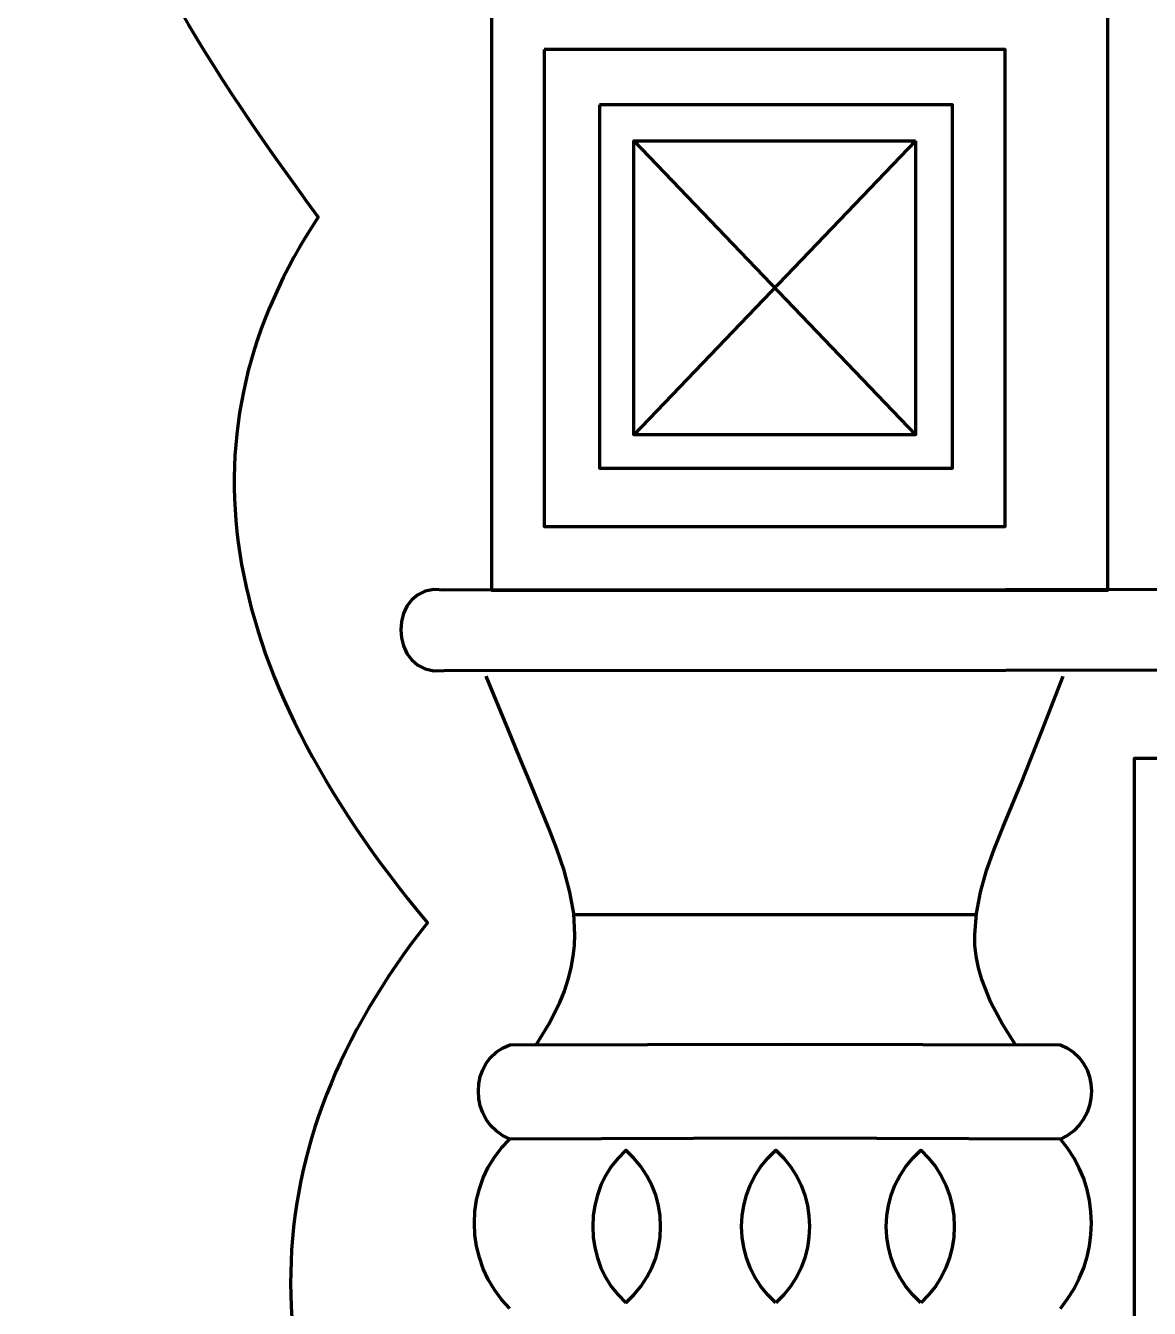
# Model space of a CAD drawing. Header units: millimetres. Extents: x -607 to 1451, y -798 to 283.
# Drawn here: x 638.44 to 658.83, y -669.47 to -646.19 of the extents above; entities that cross this region are included whole.
import ezdxf

# ---------------------------------------------------------------- set-up
doc = ezdxf.new("R2010")
doc.units = ezdxf.units.MM
doc.header["$MEASUREMENT"] = 0
doc.layers.add('layer 1', color=7, linetype='Continuous')

msp = doc.modelspace()

# ---------------------------------------------------------------- linework, layer by layer
at = {"layer": 'layer 1', "color": 242, "lineweight": 100}
msp.add_open_spline([(715.2305, -732.8995), (715.2305, -732.8995), (715.1322, -736.1376), (714.9361, -742.6139), (714.9361, -742.6139), (714.9361, -742.6139), (719.3937, -742.6139), (728.3089, -742.6139), (728.3089, -742.6139), (728.3089, -725.8279), (728.3088, -703.4965), (728.3088, -675.6196), (728.3088, -675.6196), (731.369, -670.9259), (731.2864, -666.5422), (728.0611, -662.4677), (728.0611, -662.4677), (731.9413, -657.7979), (732.6017, -653.5265), (730.0422, -649.6534), (730.0422, -649.6534), (734.7322, -643.3407), (735.3509, -639.8938), (731.8996, -639.3121), (731.8996, -639.3121), (731.8996, -639.3121), (727.1944, -639.2371), (717.7838, -639.0873), (717.7838, -639.0873), (713.5847, -634.5857), (707.9303, -632.2251), (700.8203, -632.0055), (700.8203, -632.0055), (698.6244, -628.9333), (693.5796, -627.087), (686.6541, -626.45), (686.6541, -626.45), (679.7289, -627.0868), (675.1678, -628.9417), (672.9717, -632.0141), (672.9717, -632.0141), (665.8618, -632.2335), (660.2073, -634.5941), (656.0081, -639.0958), (656.0081, -639.0958), (646.5979, -639.2455), (641.8924, -639.3206), (641.8924, -639.3206), (641.8924, -639.3206), (638.4413, -639.9023), (639.0603, -643.3495), (643.7497, -649.6619), (643.7497, -649.6619), (641.1905, -653.5348), (641.8508, -657.8065), (645.7309, -662.4763), (645.7309, -662.4763), (642.5055, -666.5505), (642.4231, -670.9345), (645.4832, -675.628), (645.4832, -675.628), (645.4832, -703.5049), (645.4832, -725.8364), (645.4832, -742.6224), (645.4832, -742.6224), (654.3986, -742.6222), (658.856, -742.6224), (658.856, -742.6224), (658.856, -742.6224), (658.66, -736.146), (658.5616, -732.908), (658.5616, -732.908), (658.5616, -732.908), (658.5616, -732.908), (658.5616, -659.4848), (658.5616, -659.4848), (658.5616, -659.4848), (658.5616, -659.4848), (715.2212, -659.4848), (715.2212, -659.4848), (715.2212, -659.4848), (715.2212, -659.4848), (715.2212, -732.908), (715.2212, -732.908)], degree=3, knots=[0, 0, 0, 0, 0.0454545, 0.0454545, 0.0454545, 0.0454545, 0.0909091, 0.0909091, 0.0909091, 0.0909091, 0.1363636, 0.1363636, 0.1363636, 0.1363636, 0.1818182, 0.1818182, 0.1818182, 0.1818182, 0.2272727, 0.2272727, 0.2272727, 0.2272727, 0.2727273, 0.2727273, 0.2727273, 0.2727273, 0.3181818, 0.3181818, 0.3181818, 0.3181818, 0.3636364, 0.3636364, 0.3636364, 0.3636364, 0.4090909, 0.4090909, 0.4090909, 0.4090909, 0.4545455, 0.4545455, 0.4545455, 0.4545455, 0.5, 0.5, 0.5, 0.5, 0.5454545, 0.5454545, 0.5454545, 0.5454545, 0.5909091, 0.5909091, 0.5909091, 0.5909091, 0.6363636, 0.6363636, 0.6363636, 0.6363636, 0.6818182, 0.6818182, 0.6818182, 0.6818182, 0.7272727, 0.7272727, 0.7272727, 0.7272727, 0.7727273, 0.7727273, 0.7727273, 0.7727273, 0.8181818, 0.8181818, 0.8181818, 0.8181818, 0.8636364, 0.8636364, 0.8636364, 0.8636364, 0.9090909, 0.9090909, 0.9090909, 0.9090909, 1, 1, 1, 1], dxfattribs=at)
at = {"layer": 'layer 1', "lineweight": 100}
for points, knots in [([(646.8918, -645.5605), (646.8918, -645.5605), (646.8914, -656.4349), (646.8914, -656.4349), (646.8914, -656.4349), (646.8914, -656.4349), (658.0741, -656.4349), (658.0741, -656.4349), (658.0741, -656.4349), (658.0741, -656.4349), (658.0741, -645.5607), (658.0741, -645.5607), (658.0741, -645.5607), (658.0741, -645.5607), (646.8914, -645.5607), (646.8914, -645.5607)], [0, 0, 0, 0, 0.2, 0.2, 0.2, 0.2, 0.4, 0.4, 0.4, 0.4, 0.6, 0.6, 0.6, 0.6, 1, 1, 1, 1]), ([(647.8476, -646.6177), (647.8476, -646.6177), (647.8472, -655.2771), (647.8472, -655.2771), (647.8472, -655.2771), (647.8472, -655.2771), (652.0527, -655.2771), (652.0527, -655.2771), (652.0527, -655.2771), (652.0527, -655.2771), (656.2102, -655.2771), (656.2102, -655.2771), (656.2102, -655.2771), (656.2102, -655.2771), (656.2102, -646.618), (656.2102, -646.618), (656.2102, -646.618), (656.2102, -646.618), (652.0527, -646.618), (652.0527, -646.618), (652.0527, -646.618), (652.0527, -646.618), (647.8472, -646.618), (647.8472, -646.618)], [0, 0, 0, 0, 0.1428571, 0.1428571, 0.1428571, 0.1428571, 0.2857143, 0.2857143, 0.2857143, 0.2857143, 0.4285714, 0.4285714, 0.4285714, 0.4285714, 0.5714286, 0.5714286, 0.5714286, 0.5714286, 0.7142857, 0.7142857, 0.7142857, 0.7142857, 1, 1, 1, 1]), ([(648.8508, -647.6246), (648.8508, -647.6246), (648.8508, -654.2199), (648.8508, -654.2199), (648.8508, -654.2199), (648.8508, -654.2199), (652.0527, -654.2199), (652.0527, -654.2199), (652.0527, -654.2199), (652.0527, -654.2199), (655.2545, -654.2199), (655.2545, -654.2199), (655.2545, -654.2199), (655.2545, -654.2199), (655.2545, -647.6247), (655.2545, -647.6247), (655.2545, -647.6247), (655.2545, -647.6247), (652.0527, -647.6247), (652.0527, -647.6247), (652.0527, -647.6247), (652.0527, -647.6247), (648.8508, -647.6247), (648.8508, -647.6247)], [0, 0, 0, 0, 0.1428571, 0.1428571, 0.1428571, 0.1428571, 0.2857143, 0.2857143, 0.2857143, 0.2857143, 0.4285714, 0.4285714, 0.4285714, 0.4285714, 0.5714286, 0.5714286, 0.5714286, 0.5714286, 0.7142857, 0.7142857, 0.7142857, 0.7142857, 1, 1, 1, 1]), ([(654.5855, -648.2792), (654.5855, -648.2792), (654.5855, -653.6157), (654.5855, -653.6157), (654.5855, -653.6157), (654.5855, -653.6157), (652.0527, -653.6157), (652.0527, -653.6157), (652.0527, -653.6157), (652.0527, -653.6157), (649.4722, -653.6157), (649.4722, -653.6157), (649.4722, -653.6157), (649.4722, -653.6157), (649.4722, -648.2793), (649.4722, -648.2793), (649.4722, -648.2793), (649.4722, -648.2793), (652.0527, -648.2793), (652.0527, -648.2793), (652.0527, -648.2793), (652.0527, -648.2793), (654.5855, -648.2793), (654.5855, -648.2793)], [0, 0, 0, 0, 0.1428571, 0.1428571, 0.1428571, 0.1428571, 0.2857143, 0.2857143, 0.2857143, 0.2857143, 0.4285714, 0.4285714, 0.4285714, 0.4285714, 0.5714286, 0.5714286, 0.5714286, 0.5714286, 0.7142857, 0.7142857, 0.7142857, 0.7142857, 1, 1, 1, 1]), ([(727.511, -656.4349), (727.511, -656.4349), (727.6973, -656.4252), (727.6973, -656.4252), (727.6973, -656.4252), (727.6973, -656.4252), (727.8589, -656.4553), (727.8589, -656.4553), (727.8589, -656.4553), (727.8589, -656.4553), (727.9954, -656.5192), (727.9954, -656.5192), (727.9954, -656.5192), (727.9954, -656.5192), (728.1072, -656.6117), (728.1072, -656.6117), (728.1072, -656.6117), (728.1072, -656.6117), (728.1942, -656.7267), (728.1942, -656.7267), (728.1942, -656.7267), (728.1942, -656.7267), (728.2563, -656.8592), (728.2563, -656.8592), (728.2563, -656.8592), (728.2563, -656.8592), (728.2936, -657.0032), (728.2936, -657.0032), (728.2936, -657.0032), (728.2936, -657.0032), (728.3059, -657.1532), (728.3059, -657.1532), (728.3059, -657.1532), (728.3059, -657.1532), (728.2936, -657.3036), (728.2936, -657.3036), (728.2936, -657.3036), (728.2936, -657.3036), (728.2563, -657.4486), (728.2563, -657.4486), (728.2563, -657.4486), (728.2563, -657.4486), (728.1942, -657.583), (728.1942, -657.583), (728.1942, -657.583), (728.1942, -657.583), (728.1072, -657.7006), (728.1072, -657.7006), (728.1072, -657.7006), (728.1072, -657.7006), (727.9954, -657.7965), (727.9954, -657.7965), (727.9954, -657.7965), (727.9954, -657.7965), (727.8589, -657.8643), (727.8589, -657.8643), (727.8589, -657.8643), (727.8589, -657.8643), (727.6973, -657.8991), (727.6973, -657.8991), (727.6973, -657.8991), (727.6973, -657.8991), (727.511, -657.895), (727.511, -657.895), (727.511, -657.895), (727.511, -657.895), (707.1477, -657.8849), (707.1477, -657.8849), (707.1477, -657.8849), (707.1477, -657.8849), (686.7951, -657.895), (686.7951, -657.895), (686.7951, -657.895), (686.7951, -657.895), (666.4139, -657.8849), (666.4139, -657.8849), (666.4139, -657.8849), (666.4139, -657.8849), (646.0313, -657.895), (646.0313, -657.895), (646.0313, -657.895), (646.0313, -657.895), (645.8481, -657.8991), (645.8481, -657.8991), (645.8481, -657.8991), (645.8481, -657.8991), (645.6894, -657.8643), (645.6894, -657.8643), (645.6894, -657.8643), (645.6894, -657.8643), (645.555, -657.7965), (645.555, -657.7965), (645.555, -657.7965), (645.555, -657.7965), (645.4451, -657.7006), (645.4451, -657.7006), (645.4451, -657.7006), (645.4451, -657.7006), (645.3595, -657.583), (645.3595, -657.583), (645.3595, -657.583), (645.3595, -657.583), (645.2986, -657.4486), (645.2986, -657.4486), (645.2986, -657.4486), (645.2986, -657.4486), (645.2619, -657.3036), (645.2619, -657.3036), (645.2619, -657.3036), (645.2619, -657.3036), (645.2496, -657.1532), (645.2496, -657.1532), (645.2496, -657.1532), (645.2496, -657.1532), (645.2619, -657.0032), (645.2619, -657.0032), (645.2619, -657.0032), (645.2619, -657.0032), (645.2986, -656.8592), (645.2986, -656.8592), (645.2986, -656.8592), (645.2986, -656.8592), (645.3595, -656.7267), (645.3595, -656.7267), (645.3595, -656.7267), (645.3595, -656.7267), (645.4451, -656.6117), (645.4451, -656.6117), (645.4451, -656.6117), (645.4451, -656.6117), (645.555, -656.5192), (645.555, -656.5192), (645.555, -656.5192), (645.555, -656.5192), (645.6894, -656.4553), (645.6894, -656.4553), (645.6894, -656.4553), (645.6894, -656.4553), (645.8481, -656.4252), (645.8481, -656.4252), (645.8481, -656.4252), (645.8481, -656.4252), (646.0313, -656.4349), (646.0313, -656.4349), (646.0313, -656.4349), (646.0313, -656.4349), (666.4139, -656.4216), (666.4139, -656.4216), (666.4139, -656.4216), (666.4139, -656.4216), (686.7951, -656.4349), (686.7951, -656.4349), (686.7951, -656.4349), (686.7951, -656.4349), (707.1477, -656.4216), (707.1477, -656.4216), (707.1477, -656.4216), (707.1477, -656.4216), (727.511, -656.4349), (727.511, -656.4349)], [0, 0, 0, 0, 0.0243902, 0.0243902, 0.0243902, 0.0243902, 0.0487805, 0.0487805, 0.0487805, 0.0487805, 0.0731707, 0.0731707, 0.0731707, 0.0731707, 0.097561, 0.097561, 0.097561, 0.097561, 0.1219512, 0.1219512, 0.1219512, 0.1219512, 0.1463415, 0.1463415, 0.1463415, 0.1463415, 0.1707317, 0.1707317, 0.1707317, 0.1707317, 0.195122, 0.195122, 0.195122, 0.195122, 0.2195122, 0.2195122, 0.2195122, 0.2195122, 0.2439024, 0.2439024, 0.2439024, 0.2439024, 0.2682927, 0.2682927, 0.2682927, 0.2682927, 0.2926829, 0.2926829, 0.2926829, 0.2926829, 0.3170732, 0.3170732, 0.3170732, 0.3170732, 0.3414634, 0.3414634, 0.3414634, 0.3414634, 0.3658537, 0.3658537, 0.3658537, 0.3658537, 0.3902439, 0.3902439, 0.3902439, 0.3902439, 0.4146341, 0.4146341, 0.4146341, 0.4146341, 0.4390244, 0.4390244, 0.4390244, 0.4390244, 0.4634146, 0.4634146, 0.4634146, 0.4634146, 0.4878049, 0.4878049, 0.4878049, 0.4878049, 0.5121951, 0.5121951, 0.5121951, 0.5121951, 0.5365854, 0.5365854, 0.5365854, 0.5365854, 0.5609756, 0.5609756, 0.5609756, 0.5609756, 0.5853659, 0.5853659, 0.5853659, 0.5853659, 0.6097561, 0.6097561, 0.6097561, 0.6097561, 0.6341463, 0.6341463, 0.6341463, 0.6341463, 0.6585366, 0.6585366, 0.6585366, 0.6585366, 0.6829268, 0.6829268, 0.6829268, 0.6829268, 0.7073171, 0.7073171, 0.7073171, 0.7073171, 0.7317073, 0.7317073, 0.7317073, 0.7317073, 0.7560976, 0.7560976, 0.7560976, 0.7560976, 0.7804878, 0.7804878, 0.7804878, 0.7804878, 0.804878, 0.804878, 0.804878, 0.804878, 0.8292683, 0.8292683, 0.8292683, 0.8292683, 0.8536585, 0.8536585, 0.8536585, 0.8536585, 0.8780488, 0.8780488, 0.8780488, 0.8780488, 0.902439, 0.902439, 0.902439, 0.902439, 0.9268293, 0.9268293, 0.9268293, 0.9268293, 0.9512195, 0.9512195, 0.9512195, 0.9512195, 1, 1, 1, 1]), ([(647.7043, -664.6912), (647.7043, -664.6912), (647.9321, -664.316), (647.9321, -664.316), (647.9321, -664.316), (647.9321, -664.316), (648.1316, -663.9195), (648.1316, -663.9195), (648.1316, -663.9195), (648.1316, -663.9195), (648.2151, -663.7145), (648.2151, -663.7145), (648.2151, -663.7145), (648.2151, -663.7145), (648.2845, -663.5061), (648.2845, -663.5061), (648.2845, -663.5061), (648.2845, -663.5061), (648.3379, -663.2945), (648.3379, -663.2945), (648.3379, -663.2945), (648.3379, -663.2945), (648.373, -663.0805), (648.373, -663.0805), (648.373, -663.0805), (648.373, -663.0805), (648.3979, -662.8886), (648.3979, -662.8886), (648.3979, -662.8886), (648.3979, -662.8886), (648.4076, -662.696), (648.4076, -662.696), (648.4076, -662.696), (648.4076, -662.696), (648.3854, -662.3085), (648.3854, -662.3085), (648.3854, -662.3085), (648.3854, -662.3085), (648.3166, -661.9191), (648.3166, -661.9191), (648.3166, -661.9191), (648.3166, -661.9191), (648.2104, -661.5278), (648.2104, -661.5278), (648.2104, -661.5278), (648.2104, -661.5278), (648.0767, -661.1358), (648.0767, -661.1358), (648.0767, -661.1358), (648.0767, -661.1358), (647.9255, -660.7431), (647.9255, -660.7431), (647.9255, -660.7431), (647.9255, -660.7431), (647.6084, -659.9592), (647.6084, -659.9592), (647.6084, -659.9592), (647.6084, -659.9592), (647.3982, -659.4673), (647.3982, -659.4673), (647.3982, -659.4673), (647.3982, -659.4673), (647.1999, -658.9748), (647.1999, -658.9748), (647.1999, -658.9748), (647.1999, -658.9748), (646.7959, -657.9956), (646.7959, -657.9956)], [0, 0, 0, 0, 0.0555556, 0.0555556, 0.0555556, 0.0555556, 0.1111111, 0.1111111, 0.1111111, 0.1111111, 0.1666667, 0.1666667, 0.1666667, 0.1666667, 0.2222222, 0.2222222, 0.2222222, 0.2222222, 0.2777778, 0.2777778, 0.2777778, 0.2777778, 0.3333333, 0.3333333, 0.3333333, 0.3333333, 0.3888889, 0.3888889, 0.3888889, 0.3888889, 0.4444444, 0.4444444, 0.4444444, 0.4444444, 0.5, 0.5, 0.5, 0.5, 0.5555556, 0.5555556, 0.5555556, 0.5555556, 0.6111111, 0.6111111, 0.6111111, 0.6111111, 0.6666667, 0.6666667, 0.6666667, 0.6666667, 0.7222222, 0.7222222, 0.7222222, 0.7222222, 0.7777778, 0.7777778, 0.7777778, 0.7777778, 0.8333333, 0.8333333, 0.8333333, 0.8333333, 0.8888889, 0.8888889, 0.8888889, 0.8888889, 1, 1, 1, 1]), ([(656.4018, -664.6912), (656.4018, -664.6912), (656.1621, -664.316), (656.1621, -664.316), (656.1621, -664.316), (656.1621, -664.316), (655.9539, -663.9195), (655.9539, -663.9195), (655.9539, -663.9195), (655.9539, -663.9195), (655.7902, -663.5061), (655.7902, -663.5061), (655.7902, -663.5061), (655.7902, -663.5061), (655.7293, -663.2945), (655.7293, -663.2945), (655.7293, -663.2945), (655.7293, -663.2945), (655.6846, -663.0805), (655.6846, -663.0805), (655.6846, -663.0805), (655.6846, -663.0805), (655.6648, -662.8886), (655.6648, -662.8886), (655.6648, -662.8886), (655.6648, -662.8886), (655.6598, -662.696), (655.6598, -662.696), (655.6598, -662.696), (655.6598, -662.696), (655.6893, -662.3085), (655.6893, -662.3085), (655.6893, -662.3085), (655.6893, -662.3085), (655.7641, -661.9191), (655.7641, -661.9191), (655.7641, -661.9191), (655.7641, -661.9191), (655.8751, -661.5278), (655.8751, -661.5278), (655.8751, -661.5278), (655.8751, -661.5278), (656.0129, -661.1358), (656.0129, -661.1358), (656.0129, -661.1358), (656.0129, -661.1358), (656.1688, -660.7431), (656.1688, -660.7431), (656.1688, -660.7431), (656.1688, -660.7431), (656.497, -659.9592), (656.497, -659.9592), (656.497, -659.9592), (656.497, -659.9592), (656.8855, -658.9748), (656.8855, -658.9748), (656.8855, -658.9748), (656.8855, -658.9748), (657.2617, -657.9956), (657.2617, -657.9956)], [0, 0, 0, 0, 0.0625, 0.0625, 0.0625, 0.0625, 0.125, 0.125, 0.125, 0.125, 0.1875, 0.1875, 0.1875, 0.1875, 0.25, 0.25, 0.25, 0.25, 0.3125, 0.3125, 0.3125, 0.3125, 0.375, 0.375, 0.375, 0.375, 0.4375, 0.4375, 0.4375, 0.4375, 0.5, 0.5, 0.5, 0.5, 0.5625, 0.5625, 0.5625, 0.5625, 0.625, 0.625, 0.625, 0.625, 0.6875, 0.6875, 0.6875, 0.6875, 0.75, 0.75, 0.75, 0.75, 0.8125, 0.8125, 0.8125, 0.8125, 0.875, 0.875, 0.875, 0.875, 1, 1, 1, 1]), ([(648.3734, -662.325), (648.3734, -662.325), (652.0527, -662.3252), (652.0527, -662.3252), (652.0527, -662.3252), (652.0527, -662.3252), (655.6846, -662.3252), (655.6846, -662.3252)], [0, 0, 0, 0, 0.3333333, 0.3333333, 0.3333333, 0.3333333, 1, 1, 1, 1]), ([(657.2142, -666.4031), (657.2142, -666.4031), (652.2227, -666.385), (652.2227, -666.385), (652.2227, -666.385), (652.2227, -666.385), (647.2261, -666.4031), (647.2261, -666.4031), (647.2261, -666.4031), (647.2261, -666.4031), (647.0919, -666.337), (647.0919, -666.337), (647.0919, -666.337), (647.0919, -666.337), (646.9757, -666.2535), (646.9757, -666.2535), (646.9757, -666.2535), (646.9757, -666.2535), (646.8775, -666.1552), (646.8775, -666.1552), (646.8775, -666.1552), (646.8775, -666.1552), (646.797, -666.0445), (646.797, -666.0445), (646.797, -666.0445), (646.797, -666.0445), (646.7346, -665.9244), (646.7346, -665.9244), (646.7346, -665.9244), (646.7346, -665.9244), (646.6899, -665.7966), (646.6899, -665.7966), (646.6899, -665.7966), (646.6899, -665.7966), (646.663, -665.6647), (646.663, -665.6647), (646.663, -665.6647), (646.663, -665.6647), (646.6541, -665.5305), (646.6541, -665.5305), (646.6541, -665.5305), (646.6541, -665.5305), (646.663, -665.3969), (646.663, -665.3969), (646.663, -665.3969), (646.663, -665.3969), (646.6899, -665.2662), (646.6899, -665.2662), (646.6899, -665.2662), (646.6899, -665.2662), (646.7346, -665.1416), (646.7346, -665.1416), (646.7346, -665.1416), (646.7346, -665.1416), (646.797, -665.0248), (646.797, -665.0248), (646.797, -665.0248), (646.797, -665.0248), (646.8775, -664.9189), (646.8775, -664.9189), (646.8775, -664.9189), (646.8775, -664.9189), (646.9757, -664.8262), (646.9757, -664.8262), (646.9757, -664.8262), (646.9757, -664.8262), (647.0919, -664.7497), (647.0919, -664.7497), (647.0919, -664.7497), (647.0919, -664.7497), (647.2261, -664.6914), (647.2261, -664.6914), (647.2261, -664.6914), (647.2261, -664.6914), (652.2227, -664.6759), (652.2227, -664.6759), (652.2227, -664.6759), (652.2227, -664.6759), (657.2138, -664.6914), (657.2138, -664.6914), (657.2138, -664.6914), (657.2138, -664.6914), (657.3458, -664.7519), (657.3458, -664.7519), (657.3458, -664.7519), (657.3458, -664.7519), (657.46, -664.8299), (657.46, -664.8299), (657.46, -664.8299), (657.46, -664.8299), (657.5568, -664.923), (657.5568, -664.923), (657.5568, -664.923), (657.5568, -664.923), (657.6358, -665.0289), (657.6358, -665.0289), (657.6358, -665.0289), (657.6358, -665.0289), (657.6974, -665.145), (657.6974, -665.145), (657.6974, -665.145), (657.6974, -665.145), (657.7414, -665.269), (657.7414, -665.269), (657.7414, -665.269), (657.7414, -665.269), (657.7677, -665.3983), (657.7677, -665.3983), (657.7677, -665.3983), (657.7677, -665.3983), (657.7765, -665.5305), (657.7765, -665.5305), (657.7765, -665.5305), (657.7765, -665.5305), (657.7677, -665.6633), (657.7677, -665.6633), (657.7677, -665.6633), (657.7677, -665.6633), (657.7414, -665.7941), (657.7414, -665.7941), (657.7414, -665.7941), (657.7414, -665.7941), (657.6974, -665.9206), (657.6974, -665.9206), (657.6974, -665.9206), (657.6974, -665.9206), (657.6358, -666.0404), (657.6358, -666.0404), (657.6358, -666.0404), (657.6358, -666.0404), (657.5568, -666.151), (657.5568, -666.151), (657.5568, -666.151), (657.5568, -666.151), (657.46, -666.2499), (657.46, -666.2499), (657.46, -666.2499), (657.46, -666.2499), (657.3458, -666.3348), (657.3458, -666.3348), (657.3458, -666.3348), (657.3458, -666.3348), (657.2138, -666.4031), (657.2138, -666.4031)], [0, 0, 0, 0, 0.027027, 0.027027, 0.027027, 0.027027, 0.0540541, 0.0540541, 0.0540541, 0.0540541, 0.0810811, 0.0810811, 0.0810811, 0.0810811, 0.1081081, 0.1081081, 0.1081081, 0.1081081, 0.1351351, 0.1351351, 0.1351351, 0.1351351, 0.1621622, 0.1621622, 0.1621622, 0.1621622, 0.1891892, 0.1891892, 0.1891892, 0.1891892, 0.2162162, 0.2162162, 0.2162162, 0.2162162, 0.2432432, 0.2432432, 0.2432432, 0.2432432, 0.2702703, 0.2702703, 0.2702703, 0.2702703, 0.2972973, 0.2972973, 0.2972973, 0.2972973, 0.3243243, 0.3243243, 0.3243243, 0.3243243, 0.3513514, 0.3513514, 0.3513514, 0.3513514, 0.3783784, 0.3783784, 0.3783784, 0.3783784, 0.4054054, 0.4054054, 0.4054054, 0.4054054, 0.4324324, 0.4324324, 0.4324324, 0.4324324, 0.4594595, 0.4594595, 0.4594595, 0.4594595, 0.4864865, 0.4864865, 0.4864865, 0.4864865, 0.5135135, 0.5135135, 0.5135135, 0.5135135, 0.5405405, 0.5405405, 0.5405405, 0.5405405, 0.5675676, 0.5675676, 0.5675676, 0.5675676, 0.5945946, 0.5945946, 0.5945946, 0.5945946, 0.6216216, 0.6216216, 0.6216216, 0.6216216, 0.6486486, 0.6486486, 0.6486486, 0.6486486, 0.6756757, 0.6756757, 0.6756757, 0.6756757, 0.7027027, 0.7027027, 0.7027027, 0.7027027, 0.7297297, 0.7297297, 0.7297297, 0.7297297, 0.7567568, 0.7567568, 0.7567568, 0.7567568, 0.7837838, 0.7837838, 0.7837838, 0.7837838, 0.8108108, 0.8108108, 0.8108108, 0.8108108, 0.8378378, 0.8378378, 0.8378378, 0.8378378, 0.8648649, 0.8648649, 0.8648649, 0.8648649, 0.8918919, 0.8918919, 0.8918919, 0.8918919, 0.9189189, 0.9189189, 0.9189189, 0.9189189, 0.9459459, 0.9459459, 0.9459459, 0.9459459, 1, 1, 1, 1]), ([(647.2264, -669.4741), (647.2264, -669.4741), (647.0754, -669.3108), (647.0754, -669.3108), (647.0754, -669.3108), (647.0754, -669.3108), (646.9446, -669.1353), (646.9446, -669.1353), (646.9446, -669.1353), (646.9446, -669.1353), (646.8341, -668.9492), (646.8341, -668.9492), (646.8341, -668.9492), (646.8341, -668.9492), (646.7437, -668.7546), (646.7437, -668.7546), (646.7437, -668.7546), (646.7437, -668.7546), (646.6733, -668.5531), (646.6733, -668.5531), (646.6733, -668.5531), (646.6733, -668.5531), (646.6231, -668.3465), (646.6231, -668.3465), (646.6231, -668.3465), (646.6231, -668.3465), (646.593, -668.1367), (646.593, -668.1367), (646.593, -668.1367), (646.593, -668.1367), (646.5829, -667.9257), (646.5829, -667.9257), (646.5829, -667.9257), (646.5829, -667.9257), (646.593, -667.7149), (646.593, -667.7149), (646.593, -667.7149), (646.593, -667.7149), (646.6231, -667.5064), (646.6231, -667.5064), (646.6231, -667.5064), (646.6231, -667.5064), (646.6733, -667.3019), (646.6733, -667.3019), (646.6733, -667.3019), (646.6733, -667.3019), (646.7437, -667.1033), (646.7437, -667.1033), (646.7437, -667.1033), (646.7437, -667.1033), (646.8341, -666.9124), (646.8341, -666.9124), (646.8341, -666.9124), (646.8341, -666.9124), (646.9446, -666.7308), (646.9446, -666.7308), (646.9446, -666.7308), (646.9446, -666.7308), (647.0754, -666.5604), (647.0754, -666.5604), (647.0754, -666.5604), (647.0754, -666.5604), (647.2261, -666.4031), (647.2261, -666.4031)], [0, 0, 0, 0, 0.0588235, 0.0588235, 0.0588235, 0.0588235, 0.1176471, 0.1176471, 0.1176471, 0.1176471, 0.1764706, 0.1764706, 0.1764706, 0.1764706, 0.2352941, 0.2352941, 0.2352941, 0.2352941, 0.2941176, 0.2941176, 0.2941176, 0.2941176, 0.3529412, 0.3529412, 0.3529412, 0.3529412, 0.4117647, 0.4117647, 0.4117647, 0.4117647, 0.4705882, 0.4705882, 0.4705882, 0.4705882, 0.5294118, 0.5294118, 0.5294118, 0.5294118, 0.5882353, 0.5882353, 0.5882353, 0.5882353, 0.6470588, 0.6470588, 0.6470588, 0.6470588, 0.7058824, 0.7058824, 0.7058824, 0.7058824, 0.7647059, 0.7647059, 0.7647059, 0.7647059, 0.8235294, 0.8235294, 0.8235294, 0.8235294, 0.8823529, 0.8823529, 0.8823529, 0.8823529, 1, 1, 1, 1]), ([(657.2142, -669.4741), (657.2142, -669.4741), (657.346, -669.3033), (657.346, -669.3033), (657.346, -669.3033), (657.346, -669.3033), (657.4604, -669.123), (657.4604, -669.123), (657.4604, -669.123), (657.4604, -669.123), (657.5572, -668.9349), (657.5572, -668.9349), (657.5572, -668.9349), (657.5572, -668.9349), (657.6366, -668.7406), (657.6366, -668.7406), (657.6366, -668.7406), (657.6366, -668.7406), (657.6982, -668.541), (657.6982, -668.541), (657.6982, -668.541), (657.6982, -668.541), (657.7423, -668.3379), (657.7423, -668.3379), (657.7423, -668.3379), (657.7423, -668.3379), (657.7686, -668.1324), (657.7686, -668.1324), (657.7686, -668.1324), (657.7686, -668.1324), (657.7774, -667.9257), (657.7774, -667.9257), (657.7774, -667.9257), (657.7774, -667.9257), (657.7686, -667.7195), (657.7686, -667.7195), (657.7686, -667.7195), (657.7686, -667.7195), (657.7423, -667.5152), (657.7423, -667.5152), (657.7423, -667.5152), (657.7423, -667.5152), (657.6982, -667.3139), (657.6982, -667.3139), (657.6982, -667.3139), (657.6982, -667.3139), (657.6366, -667.1172), (657.6366, -667.1172), (657.6366, -667.1172), (657.6366, -667.1172), (657.5572, -666.9264), (657.5572, -666.9264), (657.5572, -666.9264), (657.5572, -666.9264), (657.4604, -666.7429), (657.4604, -666.7429), (657.4604, -666.7429), (657.4604, -666.7429), (657.346, -666.568), (657.346, -666.568), (657.346, -666.568), (657.346, -666.568), (657.2138, -666.4031), (657.2138, -666.4031)], [0, 0, 0, 0, 0.0588235, 0.0588235, 0.0588235, 0.0588235, 0.1176471, 0.1176471, 0.1176471, 0.1176471, 0.1764706, 0.1764706, 0.1764706, 0.1764706, 0.2352941, 0.2352941, 0.2352941, 0.2352941, 0.2941176, 0.2941176, 0.2941176, 0.2941176, 0.3529412, 0.3529412, 0.3529412, 0.3529412, 0.4117647, 0.4117647, 0.4117647, 0.4117647, 0.4705882, 0.4705882, 0.4705882, 0.4705882, 0.5294118, 0.5294118, 0.5294118, 0.5294118, 0.5882353, 0.5882353, 0.5882353, 0.5882353, 0.6470588, 0.6470588, 0.6470588, 0.6470588, 0.7058824, 0.7058824, 0.7058824, 0.7058824, 0.7647059, 0.7647059, 0.7647059, 0.7647059, 0.8235294, 0.8235294, 0.8235294, 0.8235294, 0.8823529, 0.8823529, 0.8823529, 0.8823529, 1, 1, 1, 1]), ([(649.3287, -669.3734), (649.3287, -669.3734), (649.1882, -669.2307), (649.1882, -669.2307), (649.1882, -669.2307), (649.1882, -669.2307), (649.0664, -669.0756), (649.0664, -669.0756), (649.0664, -669.0756), (649.0664, -669.0756), (648.9634, -668.9102), (648.9634, -668.9102), (648.9634, -668.9102), (648.9634, -668.9102), (648.879, -668.736), (648.879, -668.736), (648.879, -668.736), (648.879, -668.736), (648.8134, -668.555), (648.8134, -668.555), (648.8134, -668.555), (648.8134, -668.555), (648.7666, -668.3687), (648.7666, -668.3687), (648.7666, -668.3687), (648.7666, -668.3687), (648.7384, -668.179), (648.7384, -668.179), (648.7384, -668.179), (648.7384, -668.179), (648.7291, -667.9874), (648.7291, -667.9874), (648.7291, -667.9874), (648.7291, -667.9874), (648.7384, -667.796), (648.7384, -667.796), (648.7384, -667.796), (648.7384, -667.796), (648.7666, -667.6064), (648.7666, -667.6064), (648.7666, -667.6064), (648.7666, -667.6064), (648.8134, -667.4203), (648.8134, -667.4203), (648.8134, -667.4203), (648.8134, -667.4203), (648.879, -667.2395), (648.879, -667.2395), (648.879, -667.2395), (648.879, -667.2395), (648.9634, -667.0658), (648.9634, -667.0658), (648.9634, -667.0658), (648.9634, -667.0658), (649.0664, -666.901), (649.0664, -666.901), (649.0664, -666.901), (649.0664, -666.901), (649.1882, -666.7466), (649.1882, -666.7466), (649.1882, -666.7466), (649.1882, -666.7466), (649.3287, -666.6046), (649.3287, -666.6046), (649.3287, -666.6046), (649.3287, -666.6046), (649.4767, -666.7466), (649.4767, -666.7466), (649.4767, -666.7466), (649.4767, -666.7466), (649.605, -666.901), (649.605, -666.901), (649.605, -666.901), (649.605, -666.901), (649.7135, -667.0658), (649.7135, -667.0658), (649.7135, -667.0658), (649.7135, -667.0658), (649.8023, -667.2395), (649.8023, -667.2395), (649.8023, -667.2395), (649.8023, -667.2395), (649.8714, -667.4203), (649.8714, -667.4203), (649.8714, -667.4203), (649.8714, -667.4203), (649.9207, -667.6064), (649.9207, -667.6064), (649.9207, -667.6064), (649.9207, -667.6064), (649.9503, -667.796), (649.9503, -667.796), (649.9503, -667.796), (649.9503, -667.796), (649.9602, -667.9874), (649.9602, -667.9874), (649.9602, -667.9874), (649.9602, -667.9874), (649.9503, -668.179), (649.9503, -668.179), (649.9503, -668.179), (649.9503, -668.179), (649.9207, -668.3687), (649.9207, -668.3687), (649.9207, -668.3687), (649.9207, -668.3687), (649.8714, -668.555), (649.8714, -668.555), (649.8714, -668.555), (649.8714, -668.555), (649.8023, -668.736), (649.8023, -668.736), (649.8023, -668.736), (649.8023, -668.736), (649.7135, -668.9102), (649.7135, -668.9102), (649.7135, -668.9102), (649.7135, -668.9102), (649.605, -669.0756), (649.605, -669.0756), (649.605, -669.0756), (649.605, -669.0756), (649.4767, -669.2307), (649.4767, -669.2307), (649.4767, -669.2307), (649.4767, -669.2307), (649.3287, -669.3734), (649.3287, -669.3734)], [0, 0, 0, 0, 0.030303, 0.030303, 0.030303, 0.030303, 0.0606061, 0.0606061, 0.0606061, 0.0606061, 0.0909091, 0.0909091, 0.0909091, 0.0909091, 0.1212121, 0.1212121, 0.1212121, 0.1212121, 0.1515152, 0.1515152, 0.1515152, 0.1515152, 0.1818182, 0.1818182, 0.1818182, 0.1818182, 0.2121212, 0.2121212, 0.2121212, 0.2121212, 0.2424242, 0.2424242, 0.2424242, 0.2424242, 0.2727273, 0.2727273, 0.2727273, 0.2727273, 0.3030303, 0.3030303, 0.3030303, 0.3030303, 0.3333333, 0.3333333, 0.3333333, 0.3333333, 0.3636364, 0.3636364, 0.3636364, 0.3636364, 0.3939394, 0.3939394, 0.3939394, 0.3939394, 0.4242424, 0.4242424, 0.4242424, 0.4242424, 0.4545455, 0.4545455, 0.4545455, 0.4545455, 0.4848485, 0.4848485, 0.4848485, 0.4848485, 0.5151515, 0.5151515, 0.5151515, 0.5151515, 0.5454545, 0.5454545, 0.5454545, 0.5454545, 0.5757576, 0.5757576, 0.5757576, 0.5757576, 0.6060606, 0.6060606, 0.6060606, 0.6060606, 0.6363636, 0.6363636, 0.6363636, 0.6363636, 0.6666667, 0.6666667, 0.6666667, 0.6666667, 0.6969697, 0.6969697, 0.6969697, 0.6969697, 0.7272727, 0.7272727, 0.7272727, 0.7272727, 0.7575758, 0.7575758, 0.7575758, 0.7575758, 0.7878788, 0.7878788, 0.7878788, 0.7878788, 0.8181818, 0.8181818, 0.8181818, 0.8181818, 0.8484848, 0.8484848, 0.8484848, 0.8484848, 0.8787879, 0.8787879, 0.8787879, 0.8787879, 0.9090909, 0.9090909, 0.9090909, 0.9090909, 0.9393939, 0.9393939, 0.9393939, 0.9393939, 1, 1, 1, 1]), ([(652.0528, -669.3734), (652.0528, -669.3734), (651.9068, -669.2307), (651.9068, -669.2307), (651.9068, -669.2307), (651.9068, -669.2307), (651.7803, -669.0756), (651.7803, -669.0756), (651.7803, -669.0756), (651.7803, -669.0756), (651.6733, -668.9102), (651.6733, -668.9102), (651.6733, -668.9102), (651.6733, -668.9102), (651.5858, -668.736), (651.5858, -668.736), (651.5858, -668.736), (651.5858, -668.736), (651.5177, -668.555), (651.5177, -668.555), (651.5177, -668.555), (651.5177, -668.555), (651.469, -668.3687), (651.469, -668.3687), (651.469, -668.3687), (651.469, -668.3687), (651.4398, -668.179), (651.4398, -668.179), (651.4398, -668.179), (651.4398, -668.179), (651.4301, -667.9874), (651.4301, -667.9874), (651.4301, -667.9874), (651.4301, -667.9874), (651.4398, -667.796), (651.4398, -667.796), (651.4398, -667.796), (651.4398, -667.796), (651.469, -667.6064), (651.469, -667.6064), (651.469, -667.6064), (651.469, -667.6064), (651.5177, -667.4203), (651.5177, -667.4203), (651.5177, -667.4203), (651.5177, -667.4203), (651.5858, -667.2395), (651.5858, -667.2395), (651.5858, -667.2395), (651.5858, -667.2395), (651.6733, -667.0658), (651.6733, -667.0658), (651.6733, -667.0658), (651.6733, -667.0658), (651.7803, -666.901), (651.7803, -666.901), (651.7803, -666.901), (651.7803, -666.901), (651.9068, -666.7466), (651.9068, -666.7466), (651.9068, -666.7466), (651.9068, -666.7466), (652.0527, -666.6046), (652.0527, -666.6046), (652.0527, -666.6046), (652.0527, -666.6046), (652.1953, -666.7466), (652.1953, -666.7466), (652.1953, -666.7466), (652.1953, -666.7466), (652.3189, -666.901), (652.3189, -666.901), (652.3189, -666.901), (652.3189, -666.901), (652.4235, -667.0658), (652.4235, -667.0658), (652.4235, -667.0658), (652.4235, -667.0658), (652.5091, -667.2395), (652.5091, -667.2395), (652.5091, -667.2395), (652.5091, -667.2395), (652.5757, -667.4203), (652.5757, -667.4203), (652.5757, -667.4203), (652.5757, -667.4203), (652.6232, -667.6064), (652.6232, -667.6064), (652.6232, -667.6064), (652.6232, -667.6064), (652.6518, -667.796), (652.6518, -667.796), (652.6518, -667.796), (652.6518, -667.796), (652.6612, -667.9874), (652.6612, -667.9874), (652.6612, -667.9874), (652.6612, -667.9874), (652.6518, -668.179), (652.6518, -668.179), (652.6518, -668.179), (652.6518, -668.179), (652.6232, -668.3687), (652.6232, -668.3687), (652.6232, -668.3687), (652.6232, -668.3687), (652.5757, -668.555), (652.5757, -668.555), (652.5757, -668.555), (652.5757, -668.555), (652.5091, -668.736), (652.5091, -668.736), (652.5091, -668.736), (652.5091, -668.736), (652.4235, -668.9102), (652.4235, -668.9102), (652.4235, -668.9102), (652.4235, -668.9102), (652.3189, -669.0756), (652.3189, -669.0756), (652.3189, -669.0756), (652.3189, -669.0756), (652.1953, -669.2307), (652.1953, -669.2307), (652.1953, -669.2307), (652.1953, -669.2307), (652.0527, -669.3734), (652.0527, -669.3734)], [0, 0, 0, 0, 0.030303, 0.030303, 0.030303, 0.030303, 0.0606061, 0.0606061, 0.0606061, 0.0606061, 0.0909091, 0.0909091, 0.0909091, 0.0909091, 0.1212121, 0.1212121, 0.1212121, 0.1212121, 0.1515152, 0.1515152, 0.1515152, 0.1515152, 0.1818182, 0.1818182, 0.1818182, 0.1818182, 0.2121212, 0.2121212, 0.2121212, 0.2121212, 0.2424242, 0.2424242, 0.2424242, 0.2424242, 0.2727273, 0.2727273, 0.2727273, 0.2727273, 0.3030303, 0.3030303, 0.3030303, 0.3030303, 0.3333333, 0.3333333, 0.3333333, 0.3333333, 0.3636364, 0.3636364, 0.3636364, 0.3636364, 0.3939394, 0.3939394, 0.3939394, 0.3939394, 0.4242424, 0.4242424, 0.4242424, 0.4242424, 0.4545455, 0.4545455, 0.4545455, 0.4545455, 0.4848485, 0.4848485, 0.4848485, 0.4848485, 0.5151515, 0.5151515, 0.5151515, 0.5151515, 0.5454545, 0.5454545, 0.5454545, 0.5454545, 0.5757576, 0.5757576, 0.5757576, 0.5757576, 0.6060606, 0.6060606, 0.6060606, 0.6060606, 0.6363636, 0.6363636, 0.6363636, 0.6363636, 0.6666667, 0.6666667, 0.6666667, 0.6666667, 0.6969697, 0.6969697, 0.6969697, 0.6969697, 0.7272727, 0.7272727, 0.7272727, 0.7272727, 0.7575758, 0.7575758, 0.7575758, 0.7575758, 0.7878788, 0.7878788, 0.7878788, 0.7878788, 0.8181818, 0.8181818, 0.8181818, 0.8181818, 0.8484848, 0.8484848, 0.8484848, 0.8484848, 0.8787879, 0.8787879, 0.8787879, 0.8787879, 0.9090909, 0.9090909, 0.9090909, 0.9090909, 0.9393939, 0.9393939, 0.9393939, 0.9393939, 1, 1, 1, 1]), ([(654.6814, -669.3734), (654.6814, -669.3734), (654.5347, -669.2307), (654.5347, -669.2307), (654.5347, -669.2307), (654.5347, -669.2307), (654.4077, -669.0756), (654.4077, -669.0756), (654.4077, -669.0756), (654.4077, -669.0756), (654.3003, -668.9102), (654.3003, -668.9102), (654.3003, -668.9102), (654.3003, -668.9102), (654.2125, -668.736), (654.2125, -668.736), (654.2125, -668.736), (654.2125, -668.736), (654.1441, -668.555), (654.1441, -668.555), (654.1441, -668.555), (654.1441, -668.555), (654.0953, -668.3687), (654.0953, -668.3687), (654.0953, -668.3687), (654.0953, -668.3687), (654.0659, -668.179), (654.0659, -668.179), (654.0659, -668.179), (654.0659, -668.179), (654.0562, -667.9874), (654.0562, -667.9874), (654.0562, -667.9874), (654.0562, -667.9874), (654.0659, -667.796), (654.0659, -667.796), (654.0659, -667.796), (654.0659, -667.796), (654.0953, -667.6064), (654.0953, -667.6064), (654.0953, -667.6064), (654.0953, -667.6064), (654.1441, -667.4203), (654.1441, -667.4203), (654.1441, -667.4203), (654.1441, -667.4203), (654.2125, -667.2395), (654.2125, -667.2395), (654.2125, -667.2395), (654.2125, -667.2395), (654.3003, -667.0658), (654.3003, -667.0658), (654.3003, -667.0658), (654.3003, -667.0658), (654.4077, -666.901), (654.4077, -666.901), (654.4077, -666.901), (654.4077, -666.901), (654.5347, -666.7466), (654.5347, -666.7466), (654.5347, -666.7466), (654.5347, -666.7466), (654.6811, -666.6046), (654.6811, -666.6046), (654.6811, -666.6046), (654.6811, -666.6046), (654.8232, -666.7466), (654.8232, -666.7466), (654.8232, -666.7466), (654.8232, -666.7466), (654.9464, -666.901), (654.9464, -666.901), (654.9464, -666.901), (654.9464, -666.901), (655.0506, -667.0658), (655.0506, -667.0658), (655.0506, -667.0658), (655.0506, -667.0658), (655.1359, -667.2395), (655.1359, -667.2395), (655.1359, -667.2395), (655.1359, -667.2395), (655.2021, -667.4203), (655.2021, -667.4203), (655.2021, -667.4203), (655.2021, -667.4203), (655.2495, -667.6064), (655.2495, -667.6064), (655.2495, -667.6064), (655.2495, -667.6064), (655.2781, -667.796), (655.2781, -667.796), (655.2781, -667.796), (655.2781, -667.796), (655.2875, -667.9874), (655.2875, -667.9874), (655.2875, -667.9874), (655.2875, -667.9874), (655.2781, -668.179), (655.2781, -668.179), (655.2781, -668.179), (655.2781, -668.179), (655.2495, -668.3687), (655.2495, -668.3687), (655.2495, -668.3687), (655.2495, -668.3687), (655.2021, -668.555), (655.2021, -668.555), (655.2021, -668.555), (655.2021, -668.555), (655.1359, -668.736), (655.1359, -668.736), (655.1359, -668.736), (655.1359, -668.736), (655.0506, -668.9102), (655.0506, -668.9102), (655.0506, -668.9102), (655.0506, -668.9102), (654.9464, -669.0756), (654.9464, -669.0756), (654.9464, -669.0756), (654.9464, -669.0756), (654.8232, -669.2307), (654.8232, -669.2307), (654.8232, -669.2307), (654.8232, -669.2307), (654.6811, -669.3734), (654.6811, -669.3734)], [0, 0, 0, 0, 0.030303, 0.030303, 0.030303, 0.030303, 0.0606061, 0.0606061, 0.0606061, 0.0606061, 0.0909091, 0.0909091, 0.0909091, 0.0909091, 0.1212121, 0.1212121, 0.1212121, 0.1212121, 0.1515152, 0.1515152, 0.1515152, 0.1515152, 0.1818182, 0.1818182, 0.1818182, 0.1818182, 0.2121212, 0.2121212, 0.2121212, 0.2121212, 0.2424242, 0.2424242, 0.2424242, 0.2424242, 0.2727273, 0.2727273, 0.2727273, 0.2727273, 0.3030303, 0.3030303, 0.3030303, 0.3030303, 0.3333333, 0.3333333, 0.3333333, 0.3333333, 0.3636364, 0.3636364, 0.3636364, 0.3636364, 0.3939394, 0.3939394, 0.3939394, 0.3939394, 0.4242424, 0.4242424, 0.4242424, 0.4242424, 0.4545455, 0.4545455, 0.4545455, 0.4545455, 0.4848485, 0.4848485, 0.4848485, 0.4848485, 0.5151515, 0.5151515, 0.5151515, 0.5151515, 0.5454545, 0.5454545, 0.5454545, 0.5454545, 0.5757576, 0.5757576, 0.5757576, 0.5757576, 0.6060606, 0.6060606, 0.6060606, 0.6060606, 0.6363636, 0.6363636, 0.6363636, 0.6363636, 0.6666667, 0.6666667, 0.6666667, 0.6666667, 0.6969697, 0.6969697, 0.6969697, 0.6969697, 0.7272727, 0.7272727, 0.7272727, 0.7272727, 0.7575758, 0.7575758, 0.7575758, 0.7575758, 0.7878788, 0.7878788, 0.7878788, 0.7878788, 0.8181818, 0.8181818, 0.8181818, 0.8181818, 0.8484848, 0.8484848, 0.8484848, 0.8484848, 0.8787879, 0.8787879, 0.8787879, 0.8787879, 0.9090909, 0.9090909, 0.9090909, 0.9090909, 0.9393939, 0.9393939, 0.9393939, 0.9393939, 1, 1, 1, 1])]:
    msp.add_open_spline(points, degree=3, knots=knots, dxfattribs=at)
for points in [[(654.5855, -648.2792), (654.5855, -648.2792), (649.4722, -653.6157), (649.4722, -653.6157)], [(649.4725, -648.2792), (649.4725, -648.2792), (654.5855, -653.6157), (654.5855, -653.6157)]]:
    msp.add_open_spline(points, degree=3, dxfattribs=at)

doc.saveas('drawing.dxf')
